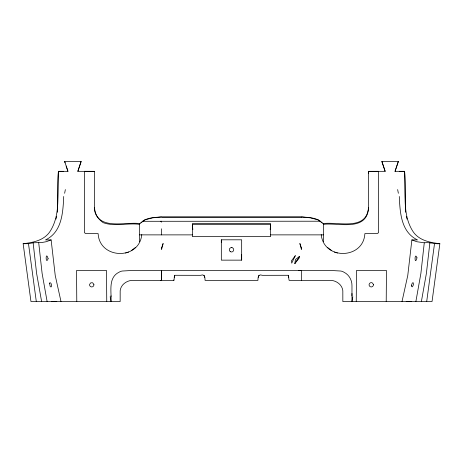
<?xml version="1.0" encoding="UTF-8"?>
<svg xmlns="http://www.w3.org/2000/svg" width="463" height="463" viewBox="0 0 463 463"><rect width="100%" height="100%" fill="white"/><g stroke="black" fill="none" stroke-linecap="round" stroke-linejoin="round"><path stroke-width="0.69" d="M111.027 296.407L111.027 295.822M139.566 234.868L161.651 234.88L161.656 228.786M221.326 242.34L221.326 239.811L241.669 239.811L241.669 260.142L221.326 260.142L221.326 239.811M241.669 260.142L241.669 254.638M352.748 301.575L351.973 301.575L351.973 285.735C352.106 280.179 348.98 274.576 343.882 272.186A9.341 8.577 -50.2 0 0 340.641 271.023L332.862 270.583L298.38 270.595M351.973 295.822L351.973 293.449M368.519 172.687L368.519 208.275C366.667 232.038 338.268 222.396 323.434 224.335M356.244 301.575L356.487 270.485L386.455 270.485L386.211 301.575M57.302 212.251L58.396 171.31L67.957 171.333L66.151 166.026M161.656 280.312L161.651 270.635L161.656 280.375L160.493 280.37M399.285 196.48C400.02 212.28 400.923 232.061 417.47 239.909L411.873 239.909L407.77 275.473L402 301.575M63.663 171.333L58.39 171.339C56.515 191.109 61.44 212.864 50.496 230.73C44.726 240.32 33.319 242.514 23.15 243.717L30.963 301.575L120.16 301.575L120.172 290.729C120.86 284.132 127.742 279.802 134.044 280.364L173.874 280.375L174.759 275.288L200.467 275.329C204.97 273.679 204.86 277.129 205.092 280.387L257.903 280.387C258.134 277.129 258.024 273.679 262.527 275.329L288.241 275.288L289.12 280.375L328.956 280.364C335.258 279.802 342.14 284.132 342.828 290.729L342.84 301.575L432.037 301.575L439.85 243.717C434.578 244.186 429.589 242.004 424.276 242.797L420.896 273.349L415.872 301.575M429.872 242.797L426.4 273.349L421.376 301.575M141.776 234.55C139.334 260.438 99.435 259.419 98.127 233.584L85.794 233.584L84.474 232.744L84.474 171.31L94.481 171.333L94.481 208.275C94.429 214.369 98.44 219.34 103.197 222.674C114.737 226.893 127.609 222.726 139.566 224.335M173.874 280.375L173.914 279.941M63.715 196.48C62.98 212.28 62.077 232.061 45.53 239.909L51.127 239.909L55.23 275.473L61 301.575M368.519 207.493C366.667 231.257 338.268 221.615 323.434 223.548L323.434 241.721M294.867 263.493L295.435 259.558L299.486 256.386L299.005 258.366L294.867 263.493L299.486 256.386M426.689 301.575L434.514 243.677M351.973 301.575L352.829 296.731M64.641 193.279L65.352 189.581M368.519 173.475L368.519 171.333L385.158 171.333L381.859 161.425L398.354 161.425L395.049 171.31L398.348 161.454M55.982 219.092L56.683 216.36M174.169 277.372L174.759 275.288M94.481 171.333L77.842 171.333L81.141 161.425L64.646 161.425L67.951 171.31M77.842 171.333L81.141 161.425M258.198 277.366L258.991 275.288M139.178 224.318L142.882 221.221M135.63 247.335L131.208 250.674M140.856 222.784L144.774 219.879L152.414 217.928M142.714 221.221C148.125 217.338 155.238 217.46 161.651 216.927L301.344 216.927C307.756 217.46 314.875 217.338 320.286 221.221L142.72 221.297M51.127 239.909L46.213 241.721L42.023 242.473L33.128 242.797L28.486 243.677L23.15 243.717M125.502 253.047L128.61 252.063M288.241 275.288L288.825 277.372M153.103 217.807L160.765 217.025M192.417 228.786L192.892 228.774M51.659 301.575L56.799 301.575M406.201 301.575L411.341 301.575M161.651 234.88L192.423 234.874M368.519 171.333L378.526 171.31L378.526 232.744L377.206 233.584L364.873 233.584C363.582 259.442 323.689 260.362 321.224 234.55M270.571 234.874L323.434 234.868M395.043 171.333L404.604 171.31L405.698 212.251M301.344 217.193L161.656 217.234L161.656 216.927M192.944 229.33L192.417 229.33L192.417 223.548L270.577 223.548L270.577 229.33L270.051 229.33M110.252 301.575L111.027 301.575C111.652 291.777 107.838 277.557 119.118 272.186A9.341 8.577 50.2 0 1 122.359 271.023L130.138 270.583L301.344 270.595L301.344 280.375M399.337 171.333L404.61 171.339C406.485 191.109 401.56 212.864 412.504 230.73C418.274 240.32 429.681 242.514 439.85 243.717M160.702 221.291L161.651 221.297L161.651 222.182M270.103 228.774L270.577 228.786M302.235 217.025L309.897 217.807M231.488 247.578L231.934 247.624M424.276 242.797L416.787 241.721L411.873 239.909M310.586 217.928L318.226 219.879L322.144 222.784M334.39 252.063L337.498 253.047M320.118 221.221L323.822 224.318M331.792 250.674L327.37 247.335M381.859 161.425L385.158 171.333M204.004 275.288L204.796 277.366M64.652 161.454L65.098 162.883M406.317 216.36L407.018 219.092M47.128 301.575L42.104 273.349L38.724 242.797M41.624 301.575L36.6 273.349L33.128 242.797M397.648 189.581L398.359 193.279M110.171 296.731L111.027 301.575M28.486 243.677L36.311 301.575M94.481 207.493C96.333 231.257 124.732 221.615 139.566 223.548L139.566 241.721M106.756 301.575L106.513 270.485L76.545 270.485L76.789 301.575M301.344 216.927L301.344 217.234M270.577 224.335L270.571 236.628L192.423 236.628L192.417 224.335L270.577 224.335M411.485 285.225L411.619 286.626L412.446 286.829L413.401 284.797L413.239 282.766L412.33 282.968L411.485 285.225M416.989 257.845C414.472 266.786 414.42 250.975 416.989 257.845M48.111 258.701C45.501 265.64 45.536 249.8 48.111 258.701M161.651 247.717L161.564 249.441L163.132 243.474L161.651 247.717M49.564 283.24L50.166 286.354L50.924 286.996L51.381 286.626C51.763 285.497 51.358 282.361 49.761 282.766L49.564 283.24M93.891 284.369L93.769 285.642L92.959 286.626L91.796 286.979L90.511 286.626L89.706 285.642L89.579 284.369L90.823 282.806L92.577 282.766L93.891 284.369M373.421 284.369L373.294 285.642L372.489 286.626L371.204 286.979L370.041 286.626L369.231 285.642C368.432 283.871 370.475 281.932 372.177 282.806L373.421 284.369M295.296 255.726L291.725 263.152L291.401 260.906L295.296 255.726M301.344 247.717L299.862 243.474L301.436 249.441L301.344 247.717M230.406 251.693A2.205 2.205 0 0 0 233.711 249.783A2.205 2.205 0 0 0 230.406 247.873A2.205 2.205 0 0 0 230.406 251.693"/></g></svg>
